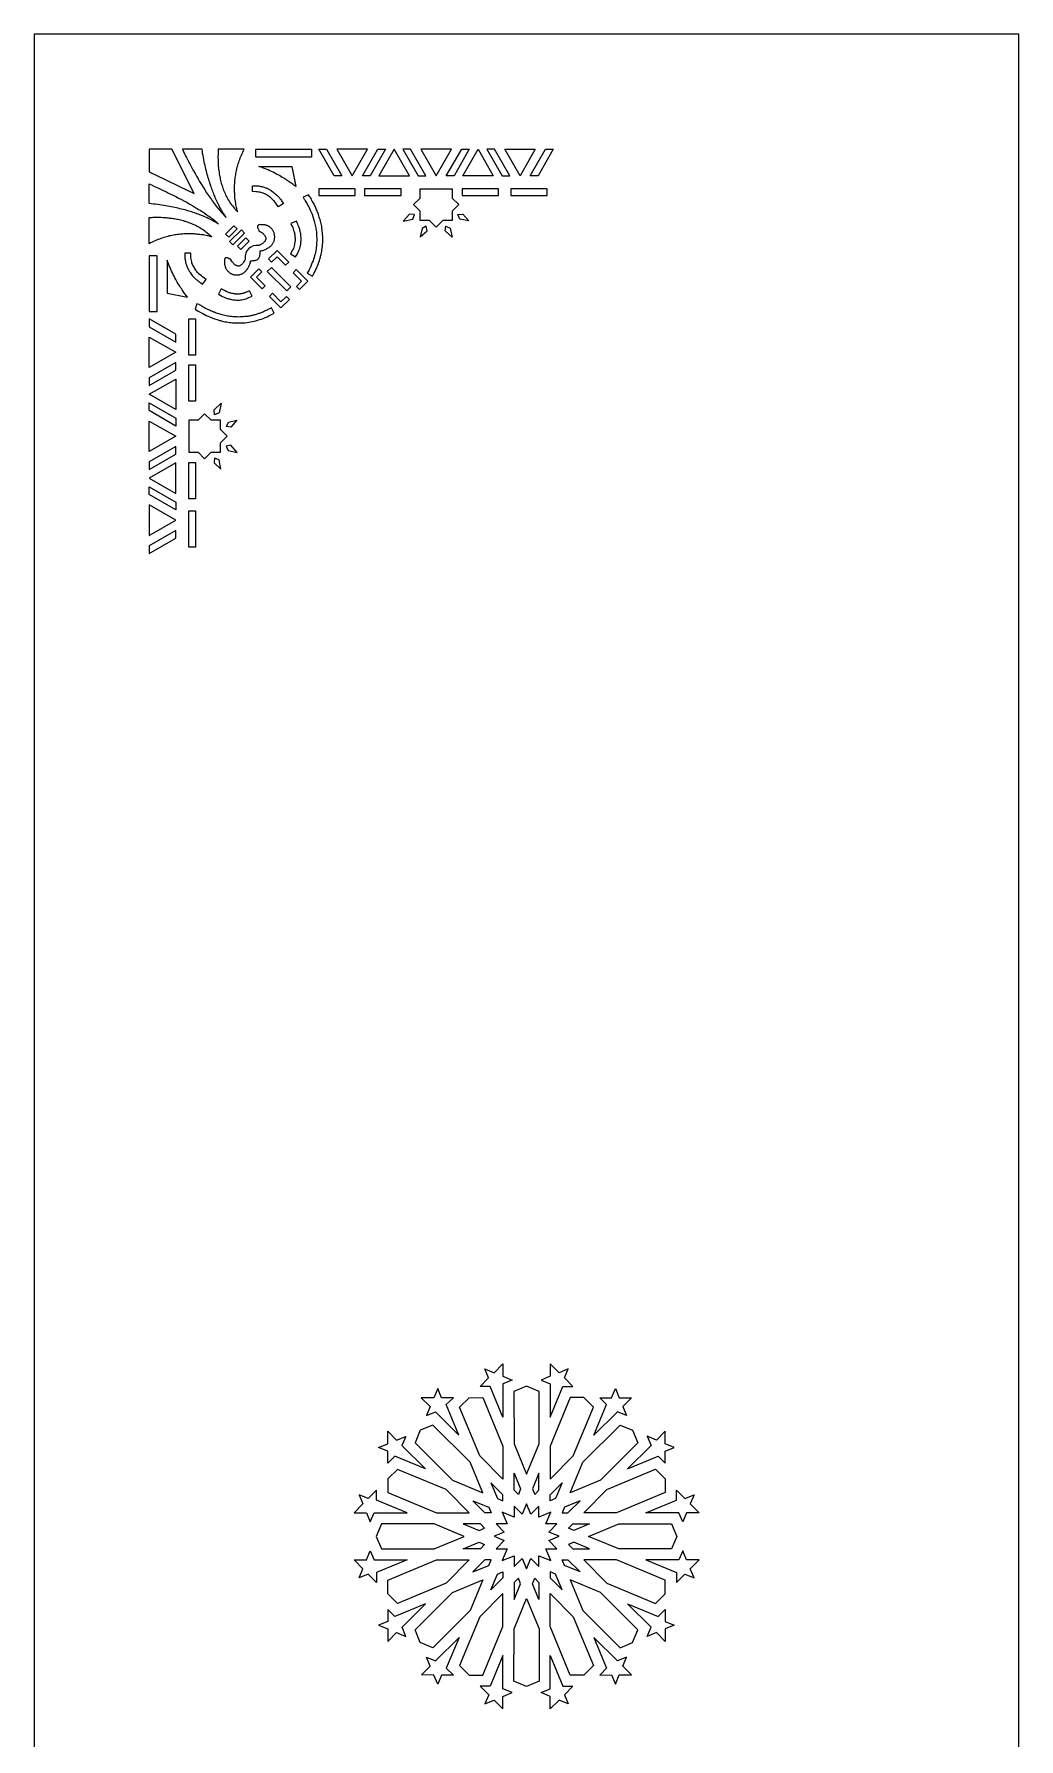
# Model space of a CAD drawing. Extents: x 3293 to 3978, y -2540 to -450.
# Drawn here: x 3293 to 3978, y -1636 to -450 of the extents above; entities that cross this region are included whole.
import ezdxf

# ---------------------------------------------------------------- set-up
doc = ezdxf.new("R2010")
doc.units = 0
doc.header["$MEASUREMENT"] = 0
doc.layers.add('LAYER_1', color=18, linetype='CONTINUOUS')

msp = doc.modelspace()

# ---------------------------------------------------------------- linework, layer by layer
at = {"layer": 'LAYER_1'}
for points in [[(3293.2, -2539.9), (3978.2, -2539.9), (3978.2, -449.9), (3293.2, -449.9)], [(3388.9, -529.9), (3373.2, -529.9), (3373.2, -545.6), (3384.3, -551), (3394.4, -555.9), (3399.6, -558.5), (3404.6, -560.8)], [(3426.7, -577.4), (3426.7, -577.3), (3426.6, -577.1), (3426.2, -576.5), (3425.5, -575.6), (3425.2, -575), (3424.7, -574.4), (3424.3, -573.6), (3423.8, -572.7), (3423.2, -571.8), (3422.6, -570.8), (3422, -569.6), (3421.4, -568.4), (3420.8, -567.1), (3420.1, -565.7), (3419.4, -564.2), (3419.1, -563.4), (3418.8, -562.6), (3418.4, -561.8), (3418.1, -560.9), (3417.7, -560.1), (3417.4, -559.2), (3417, -558.2), (3416.7, -557.3), (3416.3, -556.3), (3416, -555.3), (3415.6, -554.3), (3415.3, -553.2), (3415, -552.1), (3414.6, -551), (3414.3, -549.9), (3414, -548.7), (3413.6, -547.6), (3413.3, -546.4), (3413, -545.1), (3412.7, -543.9), (3412.4, -542.6), (3412.1, -541.3), (3411.8, -539.9), (3411.5, -538.6), (3411.2, -537.2), (3411, -535.8), (3410.7, -534.3), (3410.4, -532.9), (3410.2, -531.4), (3410, -529.9), (3396.4, -529.9), (3396.4, -530.1), (3396.6, -530.4), (3396.8, -531), (3397.2, -531.7), (3397.5, -532.5), (3398, -533.5), (3398.6, -534.6), (3399.2, -535.8), (3399.8, -537.1), (3400.6, -538.5), (3401.4, -540), (3402.2, -541.6), (3403.1, -543.3), (3404.1, -545), (3405.1, -546.8), (3406.1, -548.6), (3407.2, -550.5), (3408.3, -552.4), (3409.5, -554.4), (3410.7, -556.3), (3411.9, -558.2), (3413.2, -560.2), (3413.8, -561.1), (3414.5, -562.1), (3415.1, -563.1), (3415.8, -564), (3416.5, -564.9), (3417.1, -565.9), (3417.8, -566.8), (3418.5, -567.7), (3419.2, -568.6), (3419.8, -569.5), (3420.5, -570.4), (3421.2, -571.2), (3421.9, -572.1), (3422.6, -572.9), (3423.3, -573.7), (3424, -574.5), (3424.7, -575.2), (3425.4, -576), (3426, -576.7)], [(3439.4, -529.9), (3421.2, -529.9), (3421.2, -530), (3421.2, -530.2), (3421.2, -531.2), (3421.1, -531.8), (3421.1, -532.6), (3421.1, -533.5), (3421, -534.5), (3421, -535.7), (3421.1, -536.9), (3421.1, -538.1), (3421.2, -539.5), (3421.2, -541), (3421.3, -541.7), (3421.4, -542.5), (3421.5, -543.2), (3421.5, -544), (3421.6, -544.8), (3421.8, -545.7), (3421.9, -546.5), (3422, -547.3), (3422.2, -548.2), (3422.3, -549), (3422.5, -549.9), (3422.7, -550.8), (3422.9, -551.7), (3423.1, -552.6), (3423.4, -553.5), (3423.6, -554.3), (3423.9, -555.2), (3424.2, -556.2), (3424.5, -557.1), (3424.8, -558), (3425.2, -558.9), (3425.6, -559.8), (3426, -560.7), (3426.4, -561.6), (3426.8, -562.5), (3427.3, -563.4), (3427.7, -564.2), (3428.2, -565.1), (3428.8, -566), (3429.3, -566.9), (3429.9, -567.7), (3430.5, -568.6), (3431.1, -569.4), (3431.8, -570.2), (3432.5, -571.1), (3433.2, -571.9), (3433.5, -572.3), (3433.9, -572.6), (3434.3, -573), (3434.7, -573.4), (3434.7, -573.3), (3434.6, -573.1), (3434.4, -572.3), (3434.3, -571.8), (3434.1, -571.1), (3433.9, -570.4), (3433.8, -569.5), (3433.6, -568.6), (3433.4, -567.5), (3433.2, -566.4), (3433.1, -565.2), (3432.9, -563.9), (3432.9, -563.3), (3432.8, -562.6), (3432.7, -561.9), (3432.7, -561.2), (3432.7, -560.4), (3432.6, -559.7), (3432.6, -558.9), (3432.6, -558.1), (3432.6, -557.3), (3432.6, -556.5), (3432.6, -555.7), (3432.6, -554.9), (3432.7, -554), (3432.7, -553.2), (3432.8, -552.3), (3432.9, -551.4), (3433, -550.5), (3433.1, -549.6), (3433.2, -548.7), (3433.4, -547.7), (3433.5, -546.8), (3433.7, -545.8), (3433.9, -544.9), (3434.1, -543.9), (3434.3, -543), (3434.6, -542), (3434.9, -541), (3435.2, -540), (3435.5, -539), (3435.8, -538), (3436.2, -537), (3436.6, -536), (3437, -535), (3437.4, -534), (3437.9, -532.9), (3438.4, -531.9), (3438.9, -530.9)], [(3486.1, -529.9), (3486.1, -535.4), (3447.4, -535.4), (3447.4, -529.9)], [(3501.9, -548.4), (3491.2, -529.9), (3495.5, -529.9), (3496.6, -529.9), (3507.3, -548.4)], [(3514.4, -548.4), (3514.4, -548.4), (3525, -529.9), (3514.4, -529.9), (3514.4, -529.9), (3514.4, -529.9), (3503.8, -529.9), (3514.4, -548.4)], [(3521.5, -548.4), (3532.2, -529.9), (3533.3, -529.9), (3537.5, -529.9), (3526.9, -548.4)], [(3543.6, -548.4), (3554.2, -548.4), (3543.6, -529.9), (3533, -548.4)], [(3560.3, -548.4), (3565.7, -548.4), (3555, -529.9), (3553.9, -529.9), (3549.6, -529.9)], [(3572.8, -548.4), (3572.8, -548.4), (3583.4, -529.9), (3572.8, -529.9), (3572.8, -529.9), (3572.8, -529.9), (3562.2, -529.9), (3572.8, -548.4)], [(3579.9, -548.4), (3590.6, -529.9), (3591.7, -529.9), (3595.9, -529.9), (3585.3, -548.4)], [(3602, -529.9), (3612.6, -548.4), (3602, -548.4), (3591.4, -548.4)], [(3618.7, -548.4), (3624.1, -548.4), (3613.4, -529.9), (3612.3, -529.9), (3608, -529.9)], [(3631.2, -548.4), (3631.2, -548.4), (3620.6, -529.9), (3631.2, -529.9), (3631.2, -529.9), (3631.2, -529.9), (3641.8, -529.9), (3631.2, -548.4)], [(3638.3, -548.4), (3649, -529.9), (3650.1, -529.9), (3654.3, -529.9), (3643.7, -548.4)], [(3475.2, -555.8), (3474.6, -555.4), (3473.9, -554.9), (3473.1, -554.3), (3472, -553.5), (3470.7, -552.6), (3470, -552.1), (3469.3, -551.6), (3468.5, -551.1), (3467.6, -550.6), (3466.8, -550), (3465.8, -549.5), (3464.9, -548.9), (3463.9, -548.3), (3462.8, -547.8), (3461.8, -547.2), (3460.7, -546.6), (3459.5, -546), (3458.4, -545.5), (3457.2, -544.9), (3455.9, -544.3), (3454.7, -543.8), (3453.4, -543.3), (3452.1, -542.8), (3450.8, -542.3), (3450.1, -542.1), (3449.4, -541.9), (3472.4, -541.9)], [(3421.5, -582), (3421.4, -582), (3421.3, -581.9), (3420.7, -581.5), (3419.7, -580.9), (3419.1, -580.6), (3418.4, -580.2), (3417.6, -579.7), (3416.7, -579.3), (3415.8, -578.8), (3414.7, -578.3), (3413.6, -577.7), (3412.3, -577.2), (3411, -576.6), (3409.5, -576), (3408, -575.4), (3407.2, -575.1), (3406.4, -574.8), (3405.5, -574.5), (3404.7, -574.2), (3403.8, -573.9), (3402.8, -573.6), (3401.9, -573.3), (3400.9, -573), (3399.9, -572.7), (3398.9, -572.4), (3397.9, -572.1), (3396.8, -571.9), (3395.7, -571.6), (3394.6, -571.3), (3393.4, -571), (3392.3, -570.7), (3391.1, -570.5), (3389.8, -570.2), (3388.6, -570), (3387.3, -569.7), (3386, -569.5), (3384.7, -569.3), (3383.4, -569), (3382, -568.8), (3380.6, -568.6), (3379.2, -568.4), (3377.7, -568.2), (3376.2, -568.1), (3374.7, -567.9), (3373.2, -567.7), (3373.2, -554.1), (3373.6, -554.3), (3374.8, -554.8), (3376.5, -555.6), (3378.8, -556.6), (3381.5, -557.9), (3383, -558.6), (3384.7, -559.4), (3386.3, -560.2), (3388.1, -561.1), (3389.9, -562), (3391.8, -562.9), (3393.7, -563.9), (3395.7, -564.9), (3397.7, -566), (3399.6, -567.1), (3401.6, -568.2), (3403.6, -569.4), (3405.6, -570.6), (3406.6, -571.2), (3407.6, -571.8), (3408.6, -572.4), (3409.5, -573), (3410.5, -573.6), (3411.4, -574.3), (3412.4, -574.9), (3413.3, -575.5), (3414.2, -576.2), (3415.1, -576.8), (3416, -577.4), (3416.8, -578.1), (3417.7, -578.7), (3418.5, -579.4), (3419.3, -580), (3420, -580.7), (3420.8, -581.4)], [(3445, -559.4), (3445.1, -555.3), (3446.9, -555.3), (3447.6, -555.3), (3448.2, -555.3), (3448.7, -555.4), (3449.3, -555.5), (3449.9, -555.6), (3450.5, -555.7), (3451, -555.8), (3451.5, -555.9), (3452.1, -556), (3452.6, -556.2), (3453.1, -556.3), (3453.6, -556.5), (3454.1, -556.7), (3454.6, -556.9), (3455, -557.1), (3455.5, -557.3), (3456, -557.5), (3456.4, -557.7), (3456.8, -558), (3457.2, -558.2), (3457.6, -558.5), (3458, -558.7), (3458.4, -559), (3459.2, -559.5), (3459.8, -560), (3460.5, -560.5), (3461.1, -561.1), (3461.7, -561.6), (3462.2, -562.1), (3462.7, -562.6), (3463.2, -563.1), (3463.6, -563.6), (3464, -564.1), (3464.4, -564.6), (3464.7, -565), (3465.2, -565.7), (3465.6, -566.3), (3465.8, -566.6), (3466.6, -567.7), (3463.2, -570.1), (3462.3, -568.9), (3462.1, -568.6), (3461.3, -567.5), (3460.8, -566.7), (3460.1, -565.9), (3459.7, -565.5), (3459.3, -565.1), (3458.8, -564.6), (3458.3, -564.2), (3457.8, -563.7), (3457.3, -563.3), (3456.7, -562.8), (3456.1, -562.4), (3455.5, -562), (3454.8, -561.6), (3454.1, -561.3), (3453.4, -560.9), (3452.6, -560.6), (3451.8, -560.3), (3451, -560.1), (3450.1, -559.9), (3449.2, -559.7), (3448.3, -559.6), (3447.3, -559.5)], [(3493.9, -595.1), (3493.9, -593.9), (3494, -592.7), (3494, -591.5), (3493.9, -590.4), (3493.8, -589.2), (3493.8, -588.1), (3493.6, -587), (3493.5, -585.9), (3493.4, -584.9), (3493.2, -583.8), (3493, -582.8), (3492.8, -581.8), (3492.6, -580.8), (3492.3, -579.9), (3492.1, -578.9), (3491.8, -578), (3491.5, -577.1), (3491.2, -576.2), (3491, -575.4), (3490.7, -574.5), (3490.4, -573.7), (3490, -572.9), (3489.7, -572.2), (3489.4, -571.4), (3489.1, -570.7), (3488.8, -570), (3488.5, -569.4), (3487.9, -568.1), (3487.3, -567), (3486.7, -566), (3486.2, -565.1), (3485.8, -564.3), (3485.4, -563.6), (3484.8, -562.8), (3484.1, -561.6), (3480.4, -563.2), (3481.1, -564.6), (3481.2, -565), (3481.8, -565.8), (3482.6, -567.2), (3483.1, -568), (3483.6, -569), (3484.2, -570), (3484.7, -571.2), (3485.3, -572.4), (3485.9, -573.8), (3486.5, -575.2), (3487, -576.7), (3487.5, -578.3), (3488, -580), (3488.3, -580.9), (3488.5, -581.8), (3488.7, -582.7), (3488.9, -583.6), (3489.1, -584.6), (3489.2, -585.5), (3489.4, -586.5), (3489.5, -587.5), (3489.6, -588.5), (3489.7, -589.5), (3489.7, -590.6), (3489.8, -591.6), (3489.8, -592.7), (3489.8, -593.8), (3489.7, -594.9), (3489.7, -596), (3489.6, -597.1), (3489.4, -598.2), (3489.3, -599.3), (3489.1, -600.5), (3488.9, -601.7), (3488.6, -602.8), (3488.3, -604), (3488, -605.2), (3487.6, -606.4), (3487.2, -607.6), (3486.7, -608.8), (3486.2, -610), (3485.7, -611.3), (3485.1, -612.5), (3484.5, -613.8), (3483.2, -616.2), (3486.8, -618.2), (3487.8, -616.4), (3488.2, -615.7), (3488.5, -615), (3488.9, -614.4), (3489.2, -613.7), (3489.5, -613), (3489.8, -612.3), (3490.1, -611.7), (3490.3, -611), (3490.6, -610.3), (3490.9, -609.7), (3491.1, -609), (3491.3, -608.4), (3491.6, -607.7), (3491.8, -607), (3492, -606.4), (3492.2, -605.7), (3492.3, -605.1), (3492.5, -604.4), (3492.7, -603.8), (3492.8, -603.2), (3492.9, -602.5), (3493.1, -601.9), (3493.2, -601.2), (3493.3, -600.6), (3493.4, -600), (3493.6, -598.7), (3493.7, -597.5), (3493.8, -596.3)], [(3491.2, -562.2), (3516.5, -562.2), (3516.5, -557.4), (3491.2, -557.4)], [(3523.1, -562.2), (3548.4, -562.2), (3548.4, -557.4), (3523.1, -557.4)], [(3572.8, -557.4), (3583.9, -557.4), (3583.9, -557.4), (3583.9, -563.9), (3588.5, -568.5), (3583.9, -573.1), (3583.9, -579.6), (3577.4, -579.6), (3572.8, -584.2), (3568.2, -579.6), (3561.7, -579.6), (3561.7, -573.1), (3557.1, -568.5), (3561.7, -563.9), (3561.7, -557.4), (3561.8, -557.4)], [(3591, -562.2), (3616.3, -562.2), (3616.3, -557.4), (3591, -557.4)], [(3624.7, -562.2), (3650, -562.2), (3650, -557.4), (3624.7, -557.4)], [(3373.2, -595.7), (3373.2, -577.5), (3373.3, -577.5), (3373.6, -577.4), (3374.5, -577.4), (3375.2, -577.4), (3376, -577.3), (3376.9, -577.3), (3377.9, -577.3), (3379, -577.3), (3380.2, -577.3), (3381.5, -577.3), (3382.8, -577.4), (3384.3, -577.5), (3385, -577.5), (3385.8, -577.6), (3386.6, -577.7), (3387.4, -577.8), (3388.2, -577.9), (3389, -578), (3389.8, -578.1), (3390.7, -578.2), (3391.5, -578.4), (3392.4, -578.6), (3393.2, -578.7), (3394.1, -578.9), (3395, -579.1), (3395.9, -579.4), (3396.8, -579.6), (3397.7, -579.9), (3398.6, -580.1), (3399.5, -580.4), (3400.4, -580.7), (3401.3, -581.1), (3402.2, -581.4), (3403.1, -581.8), (3404, -582.2), (3404.9, -582.6), (3405.8, -583), (3406.7, -583.5), (3407.6, -584), (3408.4, -584.5), (3409.3, -585), (3410.2, -585.6), (3411, -586.1), (3411.9, -586.7), (3412.7, -587.4), (3413.6, -588), (3414.4, -588.7), (3415.2, -589.4), (3415.6, -589.8), (3416, -590.1), (3416.4, -590.5), (3416.7, -590.9), (3416.6, -590.9), (3416.4, -590.8), (3415.6, -590.6), (3415.1, -590.5), (3414.4, -590.3), (3413.7, -590.2), (3412.8, -590), (3411.9, -589.8), (3410.9, -589.6), (3409.7, -589.5), (3408.5, -589.3), (3407.3, -589.2), (3406.6, -589.1), (3405.9, -589), (3405.2, -589), (3404.5, -588.9), (3403.8, -588.9), (3403, -588.8), (3402.2, -588.8), (3401.5, -588.8), (3400.7, -588.8), (3399.9, -588.8), (3399, -588.8), (3398.2, -588.9), (3397.3, -588.9), (3396.5, -589), (3395.6, -589), (3394.7, -589.1), (3393.8, -589.2), (3392.9, -589.3), (3392, -589.4), (3391.1, -589.6), (3390.1, -589.7), (3389.2, -589.9), (3388.2, -590.1), (3387.2, -590.3), (3386.3, -590.6), (3385.3, -590.8), (3384.3, -591.1), (3383.3, -591.4), (3382.3, -591.7), (3381.3, -592.1), (3380.3, -592.4), (3379.3, -592.8), (3378.3, -593.2), (3377.3, -593.7), (3376.2, -594.1), (3375.2, -594.6), (3374.2, -595.1)], [(3471.6, -602.6), (3475.1, -604.7), (3476.1, -603.1), (3476.4, -602.6), (3476.7, -602), (3476.9, -601.5), (3477.2, -601), (3477.4, -600.4), (3477.6, -599.9), (3477.8, -599.4), (3477.9, -598.8), (3478.1, -598.3), (3478.2, -597.8), (3478.4, -597.3), (3478.5, -596.7), (3478.6, -596.2), (3478.6, -595.7), (3478.7, -595.2), (3478.8, -594.7), (3478.8, -594.2), (3478.9, -593.7), (3478.9, -593.3), (3478.9, -592.8), (3478.9, -592.3), (3478.9, -591.8), (3478.9, -591.4), (3478.8, -590.5), (3478.7, -589.6), (3478.6, -588.8), (3478.4, -588), (3478.3, -587.2), (3478.1, -586.5), (3477.9, -585.8), (3477.7, -585.1), (3477.5, -584.5), (3477.3, -583.9), (3477.1, -583.4), (3476.9, -582.9), (3476.6, -582.1), (3476.3, -581.5), (3476.1, -581.1), (3475.6, -579.9), (3471.7, -581.5), (3472.3, -582.9), (3472.5, -583.3), (3473.1, -584.5), (3473.4, -585.4), (3473.7, -586.4), (3473.9, -586.9), (3474.1, -587.5), (3474.2, -588.1), (3474.3, -588.8), (3474.5, -589.4), (3474.6, -590.1), (3474.6, -590.8), (3474.7, -591.6), (3474.7, -592.3), (3474.7, -593.1), (3474.7, -593.9), (3474.6, -594.7), (3474.4, -595.5), (3474.3, -596.3), (3474.1, -597.2), (3473.8, -598), (3473.5, -598.9), (3473.1, -599.7), (3472.7, -600.6)], [(3557.8, -575.3), (3554.4, -575.1), (3549.9, -579.9), (3556.5, -578.6)], [(3588, -575.4), (3591.3, -575.2), (3595.6, -579.8), (3589.3, -578.5)], [(3434.4, -585.4), (3432.1, -583.2), (3426.3, -589), (3428.6, -591.2)], [(3439.6, -588.3), (3437.4, -586), (3429.1, -594.2), (3431.4, -596.5)], [(3434.7, -597.3), (3436.9, -599.6), (3442.7, -593.8), (3440.5, -591.5)], [(3566, -583.5), (3563.1, -585), (3561.7, -591), (3566.5, -586.8)], [(3579.6, -583.4), (3582.6, -584.9), (3584, -591.1), (3579.1, -586.8)], [(3373.2, -642.9), (3378.8, -642.9), (3378.8, -604.2), (3373.2, -604.2)], [(3402.1, -602.3), (3398, -602.3), (3398, -604.2), (3398, -604.8), (3398.1, -605.4), (3398.1, -606), (3398.2, -606.6), (3398.3, -607.2), (3398.4, -607.7), (3398.5, -608.3), (3398.6, -608.8), (3398.8, -609.4), (3398.9, -609.9), (3399.1, -610.4), (3399.2, -610.9), (3399.4, -611.4), (3399.6, -611.9), (3399.8, -612.3), (3400, -612.8), (3400.2, -613.2), (3400.5, -613.7), (3400.7, -614.1), (3400.9, -614.5), (3401.2, -614.9), (3401.4, -615.3), (3401.7, -615.7), (3402.2, -616.4), (3402.7, -617.1), (3403.2, -617.8), (3403.8, -618.4), (3404.3, -619), (3404.8, -619.5), (3405.4, -620), (3405.9, -620.5), (3406.4, -620.9), (3406.8, -621.3), (3407.3, -621.6), (3407.7, -622), (3408.4, -622.5), (3409, -622.9), (3409.3, -623), (3410.4, -623.9), (3412.9, -620.5), (3411.6, -619.6), (3411.3, -619.4), (3410.2, -618.6), (3409.5, -618), (3408.6, -617.3), (3408.2, -617), (3407.8, -616.5), (3407.3, -616.1), (3406.9, -615.6), (3406.4, -615.1), (3406, -614.5), (3405.6, -614), (3405.2, -613.4), (3404.7, -612.7), (3404.4, -612.1), (3404, -611.4), (3403.6, -610.6), (3403.3, -609.9), (3403, -609.1), (3402.8, -608.2), (3402.6, -607.4), (3402.4, -606.5), (3402.3, -605.6), (3402.2, -604.6)], [(3462.2, -600.5), (3470.3, -608.5), (3468.1, -610.7), (3462.2, -604.7), (3458.4, -608.4), (3456.3, -606.3)], [(3399.8, -632.8), (3399.3, -632.2), (3398.9, -631.6), (3398.2, -630.7), (3397.4, -629.6), (3396.6, -628.4), (3396.1, -627.7), (3395.6, -626.9), (3395.1, -626.1), (3394.5, -625.3), (3394, -624.4), (3393.4, -623.5), (3392.8, -622.5), (3392.3, -621.5), (3391.7, -620.5), (3391.1, -619.4), (3390.5, -618.3), (3390, -617.2), (3389.4, -616), (3388.8, -614.8), (3388.3, -613.6), (3387.8, -612.3), (3387.2, -611), (3386.7, -609.7), (3386.3, -608.4), (3386, -607.7), (3385.8, -607.1), (3385.8, -630)], [(3443.6, -619), (3451.7, -627.1), (3453.8, -624.9), (3447.9, -619), (3451.6, -615.3), (3449.5, -613.2)], [(3455.4, -615.1), (3468.9, -628.5), (3471.7, -625.7), (3458.2, -612.3)], [(3475.4, -613.7), (3483.5, -621.8), (3477.7, -627.6), (3475.6, -625.5), (3479.2, -621.8), (3473.3, -615.9)], [(3443, -628.4), (3441.4, -629.2), (3440.9, -629.4), (3440.5, -629.5), (3440.1, -629.7), (3439.7, -629.8), (3439.3, -630), (3438.9, -630.1), (3438.5, -630.2), (3438.1, -630.3), (3437.8, -630.4), (3437.4, -630.5), (3437, -630.5), (3436.6, -630.6), (3436.2, -630.6), (3435.8, -630.7), (3435.5, -630.7), (3435.1, -630.7), (3434.7, -630.7), (3434.4, -630.7), (3434, -630.7), (3433.7, -630.7), (3433.3, -630.7), (3433, -630.6), (3432.6, -630.6), (3432, -630.5), (3431.3, -630.4), (3430.7, -630.2), (3430.1, -630.1), (3429.5, -629.9), (3428.9, -629.8), (3428.4, -629.6), (3427.9, -629.4), (3427.4, -629.2), (3427, -629), (3426.6, -628.8), (3426.2, -628.6), (3425.6, -628.3), (3425.1, -628), (3424.7, -627.8), (3423.3, -627.1), (3421.4, -630.8), (3422.7, -631.5), (3423, -631.7), (3424.3, -632.4), (3425.3, -632.8), (3426.3, -633.3), (3427, -633.5), (3427.6, -633.7), (3428.3, -633.9), (3429, -634.1), (3429.7, -634.3), (3430.5, -634.5), (3431.3, -634.6), (3432.1, -634.7), (3433, -634.8), (3433.9, -634.9), (3434.8, -634.9), (3435.7, -634.9), (3436.7, -634.8), (3437.6, -634.7), (3438.6, -634.5), (3439.6, -634.2), (3440.6, -634), (3441.6, -633.6), (3442.6, -633.2), (3444.8, -632.1)], [(3406.4, -637.5), (3405.1, -641.3), (3406.2, -641.8), (3406.4, -641.9), (3407.3, -642.5), (3408.7, -643.3), (3409.5, -643.8), (3410.5, -644.3), (3411.6, -644.9), (3412.9, -645.5), (3414.2, -646.1), (3415.6, -646.7), (3417.1, -647.3), (3418.7, -647.9), (3420.4, -648.5), (3422.1, -649), (3423.1, -649.2), (3424, -649.5), (3424.9, -649.7), (3425.9, -649.9), (3426.9, -650.1), (3427.9, -650.2), (3429, -650.4), (3430, -650.5), (3431.1, -650.6), (3432.2, -650.7), (3433.3, -650.8), (3434.4, -650.8), (3435.5, -650.8), (3436.6, -650.8), (3437.8, -650.8), (3439, -650.7), (3440.1, -650.6), (3441.3, -650.5), (3442.5, -650.3), (3443.8, -650.1), (3445, -649.8), (3446.2, -649.6), (3447.5, -649.3), (3448.7, -648.9), (3450, -648.5), (3451.3, -648.1), (3452.6, -647.6), (3453.9, -647.1), (3455.2, -646.5), (3456.5, -645.9), (3457.8, -645.2), (3460.2, -643.9), (3458.2, -640.2), (3456.4, -641.2), (3455.8, -641.5), (3455.2, -641.8), (3454.6, -642.1), (3454, -642.4), (3453.4, -642.7), (3452.8, -643), (3452.2, -643.2), (3451.6, -643.5), (3451.1, -643.7), (3450.5, -643.9), (3449.9, -644.1), (3449.3, -644.3), (3448.7, -644.5), (3448.1, -644.7), (3447.6, -644.9), (3447, -645.1), (3446.4, -645.2), (3445.8, -645.4), (3445.3, -645.5), (3444.7, -645.6), (3444.1, -645.8), (3443.6, -645.9), (3443, -646), (3442.5, -646.1), (3441.9, -646.2), (3440.8, -646.3), (3439.7, -646.4), (3438.6, -646.5), (3437.6, -646.6), (3436.5, -646.6), (3435.5, -646.7), (3434.5, -646.6), (3433.4, -646.6), (3432.4, -646.6), (3431.5, -646.5), (3430.5, -646.4), (3429.5, -646.3), (3428.6, -646.1), (3427.6, -646), (3426.7, -645.8), (3425.8, -645.6), (3425, -645.4), (3424.1, -645.2), (3423.2, -645), (3422.4, -644.7), (3421.6, -644.5), (3420.8, -644.2), (3420.1, -644), (3419.3, -643.7), (3418.6, -643.4), (3417.9, -643.2), (3417.2, -642.9), (3416.5, -642.6), (3415.9, -642.3), (3415.2, -642), (3414.7, -641.7), (3414.1, -641.5), (3413.5, -641.2), (3412.5, -640.7), (3411.6, -640.2), (3410.8, -639.7), (3410.1, -639.3), (3409.5, -638.9), (3408.6, -638.4), (3408.2, -638.1), (3407.9, -638)], [(3456.9, -632.3), (3464.9, -640.3), (3470.8, -634.5), (3468.7, -632.4), (3464.9, -636.1), (3459, -630.1)], [(3391.7, -658.7), (3373.2, -648), (3373.2, -652.3), (3373.2, -653.4), (3391.7, -664.1)], [(3405.5, -648), (3405.5, -673.3), (3400.7, -673.3), (3400.7, -648)], [(3391.7, -671.2), (3391.7, -671.2), (3373.2, -681.8), (3373.2, -671.2), (3373.2, -671.2), (3373.2, -671.2), (3373.2, -660.6), (3391.7, -671.2)], [(3391.7, -678.3), (3373.2, -689), (3373.2, -690.1), (3373.2, -694.3), (3391.7, -683.7)], [(3405.5, -679.9), (3405.5, -705.2), (3400.7, -705.2), (3400.7, -679.9)], [(3391.7, -700.4), (3391.7, -711), (3373.2, -700.4), (3391.7, -689.8)], [(3391.7, -717.1), (3391.7, -722.5), (3373.2, -711.8), (3373.2, -710.7), (3373.2, -706.4)], [(3418.7, -714.6), (3418.4, -711.2), (3423.2, -706.7), (3421.9, -713.3)], [(3391.7, -729.6), (3391.7, -729.6), (3373.2, -740.2), (3373.2, -729.6), (3373.2, -729.6), (3373.2, -729.6), (3373.2, -719), (3391.7, -729.6)], [(3400.7, -729.6), (3400.7, -740.7), (3400.7, -740.7), (3407.2, -740.7), (3411.8, -745.3), (3416.4, -740.7), (3422.9, -740.7), (3422.9, -734.2), (3427.5, -729.6), (3422.9, -725), (3422.9, -718.5), (3416.4, -718.5), (3411.8, -713.9), (3407.2, -718.5), (3400.7, -718.5), (3400.7, -718.6)], [(3426.9, -722.8), (3428.3, -719.9), (3434.3, -718.5), (3430.1, -723.3)], [(3391.7, -736.7), (3373.2, -747.4), (3373.2, -748.5), (3373.2, -752.7), (3391.7, -742.1)], [(3418.7, -744.8), (3418.5, -748.1), (3423.1, -752.4), (3421.8, -746.1)], [(3426.8, -736.4), (3428.2, -739.4), (3434.4, -740.8), (3430.1, -735.9)], [(3373.2, -758.8), (3391.7, -769.4), (3391.7, -758.8), (3391.7, -748.2)], [(3405.5, -747.8), (3405.5, -773.1), (3400.7, -773.1), (3400.7, -747.8)], [(3391.7, -775.5), (3391.7, -780.9), (3373.2, -770.2), (3373.2, -769.1), (3373.2, -764.8)], [(3391.7, -788), (3391.7, -788), (3373.2, -777.4), (3373.2, -788), (3373.2, -788), (3373.2, -788), (3373.2, -798.6), (3391.7, -788)], [(3405.5, -781.5), (3405.5, -806.8), (3400.7, -806.8), (3400.7, -781.5)], [(3391.7, -795.1), (3373.2, -805.8), (3373.2, -806.9), (3373.2, -811.1), (3391.7, -800.5)], [(3619.2, -1411.9), (3610.4, -1390.6), (3603.5, -1390.6), (3609.3, -1384.7), (3606.7, -1378.4), (3613.1, -1381), (3619.2, -1374.9), (3619.2, -1383.5), (3625.6, -1386.2), (3619.2, -1388.8)], [(3652.1, -1411.9), (3661, -1390.6), (3667.8, -1390.6), (3662, -1384.7), (3664.6, -1378.4), (3658.3, -1381), (3652.1, -1374.9), (3652.1, -1383.5), (3645.8, -1386.2), (3652.1, -1388.8)], [(3588.7, -1424.5), (3579.9, -1403.2), (3584.8, -1398.4), (3576.5, -1398.4), (3573.9, -1392), (3571.2, -1398.4), (3562.5, -1398.4), (3568.7, -1404.5), (3566.1, -1410.9), (3572.4, -1408.2)], [(3619.3, -1455), (3603.1, -1438.9), (3589.1, -1405), (3595.7, -1398.4), (3605.2, -1398.3), (3619.2, -1432.2)], [(3635.7, -1390.4), (3626.9, -1394), (3627, -1430.6), (3635.7, -1451.6), (3644.4, -1430.6), (3644.4, -1394)], [(3652.1, -1455), (3668.2, -1438.9), (3682.3, -1405), (3675.6, -1398.3), (3666.1, -1398.3), (3652.1, -1432.2)], [(3682.6, -1424.5), (3691.4, -1403.2), (3686.6, -1398.4), (3694.8, -1398.4), (3697.5, -1392), (3700.1, -1398.4), (3708.8, -1398.4), (3702.6, -1404.5), (3705.3, -1410.9), (3698.9, -1408.2)], [(3565.4, -1447.9), (3544, -1439.1), (3539.2, -1444), (3539.2, -1435.7), (3532.8, -1433.1), (3539.2, -1430.4), (3539.2, -1421.7), (3545.3, -1427.9), (3551.7, -1425.3), (3549, -1431.6)], [(3561.8, -1421.1), (3558.2, -1429.8), (3584.1, -1455.7), (3605.3, -1464.5), (3596.5, -1443.3), (3570.5, -1417.4)], [(3709.5, -1421.1), (3713.1, -1429.8), (3687.2, -1455.7), (3666, -1464.5), (3674.9, -1443.3), (3700.8, -1417.4)], [(3706, -1447.9), (3727.3, -1439.1), (3732.2, -1443.9), (3732.2, -1435.7), (3738.5, -1433), (3732.2, -1430.4), (3732.2, -1421.7), (3726, -1427.9), (3719.7, -1425.2), (3722.3, -1431.6)], [(3595.8, -1478.4), (3579.7, -1462.3), (3545.9, -1448.3), (3539.2, -1454.9), (3539.2, -1464.4), (3573, -1478.4)], [(3615.4, -1468.6), (3619.3, -1470.2), (3619.3, -1466), (3610.9, -1457.6)], [(3630, -1465.7), (3627, -1462.8), (3627, -1450.9), (3631.6, -1461.9)], [(3641.4, -1465.7), (3644.3, -1462.8), (3644.3, -1450.9), (3639.8, -1461.9)], [(3655.9, -1468.6), (3652.1, -1470.2), (3652.1, -1466), (3660.5, -1457.6)], [(3675.5, -1478.4), (3691.6, -1462.3), (3725.5, -1448.2), (3732.2, -1454.9), (3732.2, -1464.4), (3698.3, -1478.4)], [(3552.7, -1478.4), (3531.4, -1469.6), (3531.4, -1462.7), (3525.5, -1468.5), (3519.2, -1465.9), (3521.8, -1472.3), (3515.7, -1478.4), (3524.4, -1478.4), (3527, -1484.8), (3529.6, -1478.4)], [(3609.4, -1474.6), (3611, -1478.5), (3606.8, -1478.5), (3598.4, -1470.1)], [(3662, -1474.6), (3660.4, -1478.5), (3664.5, -1478.4), (3672.9, -1470.1)], [(3718.6, -1478.4), (3740, -1469.6), (3739.9, -1462.7), (3745.8, -1468.5), (3752.2, -1465.9), (3749.5, -1472.2), (3755.7, -1478.4), (3747, -1478.4), (3744.4, -1484.8), (3741.7, -1478.4)], [(3613.1, -1494.8), (3620.2, -1497.8), (3614.6, -1503.5), (3622.2, -1503.5), (3618.8, -1511.7), (3627, -1508.3), (3627, -1515.9), (3632.7, -1510.3), (3635.7, -1517.4), (3638.6, -1510.3), (3644.3, -1515.9), (3644.3, -1508.3), (3652.6, -1511.7), (3649.2, -1503.5), (3656.8, -1503.5), (3651.1, -1497.8), (3658.3, -1494.8), (3651.1, -1491.9), (3656.8, -1486.2), (3649.2, -1486.2), (3652.6, -1478), (3644.3, -1481.4), (3644.3, -1473.8), (3638.6, -1479.4), (3635.7, -1472.3), (3632.7, -1479.4), (3627, -1473.8), (3627, -1481.4), (3618.8, -1478), (3622.2, -1486.2), (3614.6, -1486.2), (3620.2, -1491.9)], [(3531.2, -1494.9), (3534.8, -1503.6), (3571.5, -1503.6), (3592.4, -1494.9), (3571.5, -1486.2), (3534.8, -1486.1)], [(3606.5, -1489.2), (3603.6, -1486.2), (3591.7, -1486.2), (3602.7, -1490.7)], [(3664.8, -1489.2), (3667.8, -1486.2), (3679.6, -1486.2), (3668.7, -1490.7)], [(3740.2, -1494.9), (3736.5, -1503.6), (3699.9, -1503.6), (3678.9, -1494.9), (3699.9, -1486.1), (3736.5, -1486.1)], [(3552.7, -1511.3), (3531.4, -1520.1), (3531.4, -1527), (3525.6, -1521.2), (3519.2, -1523.8), (3521.8, -1517.5), (3515.7, -1511.3), (3524.4, -1511.3), (3527, -1505), (3529.6, -1511.3)], [(3606.5, -1500.6), (3603.6, -1503.5), (3591.7, -1503.5), (3602.7, -1499)], [(3664.8, -1500.6), (3667.8, -1503.5), (3679.6, -1503.5), (3668.7, -1499)], [(3718.6, -1511.3), (3740, -1520.1), (3740, -1527), (3745.8, -1521.2), (3752.2, -1523.8), (3749.5, -1517.5), (3755.7, -1511.3), (3747, -1511.3), (3744.4, -1504.9), (3741.7, -1511.3)], [(3595.8, -1511.3), (3579.7, -1527.4), (3545.9, -1541.5), (3539.2, -1534.8), (3539.2, -1525.3), (3573, -1511.3)], [(3609.4, -1515.1), (3611, -1511.3), (3606.8, -1511.3), (3598.4, -1519.6)], [(3662, -1515.1), (3660.4, -1511.3), (3664.5, -1511.3), (3672.9, -1519.6)], [(3675.5, -1511.3), (3691.6, -1527.4), (3725.5, -1541.5), (3732.2, -1534.8), (3732.2, -1525.3), (3698.3, -1511.3)], [(3561.8, -1568.7), (3558.2, -1559.9), (3584.1, -1534), (3605.3, -1525.2), (3596.5, -1546.4), (3570.6, -1572.3)], [(3615.4, -1521.1), (3619.3, -1519.6), (3619.3, -1523.7), (3610.9, -1532.1)], [(3630, -1524), (3627, -1526.9), (3627, -1538.8), (3631.6, -1527.8)], [(3641.4, -1524), (3644.3, -1526.9), (3644.3, -1538.8), (3639.8, -1527.8)], [(3655.9, -1521.1), (3652.1, -1519.6), (3652.1, -1523.7), (3660.5, -1532.1)], [(3709.5, -1568.6), (3713.1, -1559.9), (3687.2, -1534), (3666, -1525.2), (3674.9, -1546.4), (3700.8, -1572.3)], [(3619.3, -1534.7), (3603.1, -1550.8), (3589.1, -1584.7), (3595.8, -1591.4), (3605.2, -1591.4), (3619.3, -1557.5)], [(3635.7, -1599.3), (3626.9, -1595.7), (3627, -1559.1), (3635.7, -1538.1), (3644.4, -1559.1), (3644.4, -1595.7)], [(3652.1, -1534.7), (3668.2, -1550.8), (3682.3, -1584.7), (3675.6, -1591.4), (3666.1, -1591.4), (3652.1, -1557.5)], [(3565.4, -1541.8), (3544, -1550.6), (3539.2, -1545.8), (3539.2, -1554), (3532.8, -1556.7), (3539.2, -1559.3), (3539.2, -1568), (3545.3, -1561.8), (3551.7, -1564.5), (3549.1, -1558.1)], [(3706, -1541.8), (3727.3, -1550.6), (3732.2, -1545.8), (3732.2, -1554), (3738.5, -1556.7), (3732.2, -1559.3), (3732.2, -1568), (3726, -1561.8), (3719.7, -1564.5), (3722.3, -1558.1)], [(3588.8, -1565.2), (3579.9, -1586.5), (3584.8, -1591.4), (3576.5, -1591.4), (3573.9, -1597.7), (3571.2, -1591.4), (3562.6, -1591.3), (3568.7, -1585.2), (3566.1, -1578.8), (3572.4, -1581.5)], [(3682.6, -1565.2), (3691.4, -1586.5), (3686.6, -1591.4), (3694.9, -1591.3), (3697.5, -1597.7), (3700.1, -1591.3), (3708.8, -1591.3), (3702.7, -1585.2), (3705.3, -1578.8), (3698.9, -1581.5)], [(3619.2, -1577.8), (3610.4, -1599.1), (3603.5, -1599.1), (3609.4, -1605), (3606.7, -1611.3), (3613.1, -1608.7), (3619.2, -1614.9), (3619.2, -1606.2), (3625.6, -1603.5), (3619.2, -1600.9)], [(3652.1, -1577.8), (3661, -1599.1), (3667.8, -1599.1), (3662, -1605), (3664.6, -1611.3), (3658.3, -1608.7), (3652.1, -1614.9), (3652.1, -1606.2), (3645.8, -1603.5), (3652.1, -1600.9)]]:
    msp.add_lwpolyline(points, close=True, dxfattribs=at)
msp.add_lwpolyline([(3460.6, -590.6), (3460.5, -590.2), (3460.5, -589.8), (3460.4, -589.4), (3460.3, -589), (3460.2, -588.6), (3460.1, -588.2), (3460, -587.8), (3459.8, -587.5), (3459.6, -587.1), (3459.5, -586.7), (3459.3, -586.4), (3459, -586.1), (3458.8, -585.7), (3458.6, -585.4), (3458.3, -585.1), (3458, -584.8), (3457.7, -584.6), (3457.4, -584.3), (3457.1, -584.1), (3456.8, -583.8), (3456.4, -583.6), (3456, -583.4), (3455.7, -583.2), (3455.3, -583.1), (3454.9, -582.9), (3454.5, -582.8), (3454.1, -582.7), (3453.7, -582.6), (3453.2, -582.6), (3452.8, -582.5), (3452.4, -582.5), (3451.9, -582.5), (3451.5, -582.6), (3451.3, -582.6), (3450.9, -582.5), (3450.2, -582.4), (3449.8, -582.5), (3449.6, -582.5), (3449.4, -582.6), (3449.2, -582.7), (3449, -582.8), (3448.9, -583), (3448.7, -583.2), (3448.6, -583.4), (3448.6, -583.7), (3448.6, -583.9), (3448.6, -584.2), (3448.6, -584.4), (3448.7, -584.6), (3448.8, -585.1), (3449, -585.4), (3449.2, -585.8), (3449.6, -586.6), (3450.7, -587.3), (3451.5, -587.9), (3451.8, -588.1), (3452.2, -588.4), (3452.5, -588.7), (3452.8, -589), (3453, -589.3), (3453.3, -589.5), (3453.5, -589.8), (3453.6, -590.1), (3453.8, -590.3), (3453.9, -590.5), (3454, -590.8), (3454.1, -591), (3454.2, -591.2), (3454.3, -591.5), (3454.3, -591.7), (3454.3, -591.9), (3454.3, -592.1), (3454.3, -592.3), (3454.3, -592.5), (3454.3, -592.7), (3454.2, -593), (3454, -593.4), (3453.8, -593.8), (3453.6, -594.1), (3453.3, -594.4), (3453, -594.7), (3452.7, -595), (3452.4, -595.3), (3452, -595.6), (3451.7, -595.8), (3451.3, -596), (3451, -596.2), (3450.3, -596.6), (3449.8, -596.8), (3449.4, -596.9), (3449.3, -597, 0.519697), (3440.1, -606.1), (3440.1, -606.2), (3439.9, -606.6), (3439.7, -607.2), (3439.3, -607.9), (3438.9, -608.6), (3438.7, -608.9), (3438.4, -609.3), (3438.1, -609.6), (3437.8, -609.9), (3437.5, -610.2), (3437.2, -610.5), (3436.9, -610.7), (3436.5, -610.9), (3436.2, -611.1), (3435.8, -611.2), (3435.6, -611.2), (3435.4, -611.2), (3435.2, -611.2), (3435, -611.2), (3434.8, -611.2), (3434.6, -611.1), (3434.4, -611.1), (3434.2, -611), (3433.9, -610.9), (3433.7, -610.8), (3433.4, -610.7), (3433.2, -610.5), (3432.9, -610.3), (3432.7, -610.1), (3432.4, -609.9), (3432.1, -609.6), (3431.9, -609.3), (3431.6, -609), (3431, -608.3), (3430.4, -607.5), (3429.7, -606.4), (3429.3, -606.2), (3428.9, -606.1), (3428.2, -605.7), (3427.8, -605.5), (3427.6, -605.5), (3427.3, -605.4), (3427.1, -605.4), (3426.8, -605.4), (3426.6, -605.5), (3426.3, -605.6), (3426.1, -605.7), (3425.9, -605.9), (3425.8, -606.1), (3425.7, -606.3), (3425.6, -606.5), (3425.6, -606.7), (3425.6, -607.1), (3425.6, -607.4), (3425.7, -607.8), (3425.7, -608.3), (3425.7, -608.7), (3425.7, -609.2), (3425.7, -609.6), (3425.7, -610.1), (3425.8, -610.5), (3425.9, -610.9), (3426, -611.3), (3426.1, -611.7), (3426.2, -612.1), (3426.4, -612.5), (3426.6, -612.9), (3426.8, -613.2), (3427, -613.6), (3427.2, -613.9), (3427.4, -614.2), (3427.7, -614.5), (3428, -614.8), (3428.3, -615.1), (3428.6, -615.4), (3428.9, -615.6), (3429.2, -615.9), (3429.5, -616.1), (3429.9, -616.3), (3430.2, -616.5), (3430.6, -616.7), (3430.9, -616.8), (3431.3, -617), (3431.7, -617.1), (3432.1, -617.2), (3432.5, -617.3), (3432.9, -617.3), (3433.3, -617.4), (3433.7, -617.4), (3434.1, -617.4), (3434.5, -617.4), (3434.9, -617.4), (3435.3, -617.3), (3435.7, -617.3), (3436.2, -617.2), (3436.6, -617.1), (3437, -616.9), (3437.4, -616.8), (3437.8, -616.6), (3438.2, -616.4), (3438.5, -616.2), (3438.9, -615.9), (3439.3, -615.6), (3439.7, -615.3), (3440, -615), (3440.4, -614.7), (3440.7, -614.3), (3441, -613.9), (3441.4, -613.5), (3441.7, -613), (3442, -612.5), (3442.2, -612), (3442.5, -611.5), (3442.7, -611), (3443, -610.4), (3443.2, -609.8), (3443.4, -609.2), (3443.6, -608.5), (3443.8, -607.8), (3443.8, -607.5), (3444, -607.5), (3444.7, -607.5), (3445.4, -607.4), (3446.2, -607.4), (3446.6, -607.3), (3447, -607.3), (3447.4, -607.2), (3447.7, -607), (3448.1, -606.9), (3448.5, -606.7), (3448.8, -606.5), (3449.1, -606.2), (3449.4, -605.9), (3449.6, -605.5), (3449.8, -605.2), (3450, -604.8), (3450.1, -604.4), (3450.2, -604), (3450.3, -603.6), (3450.4, -603.2), (3450.5, -602.4), (3450.5, -601.6), (3450.5, -600.7), (3450.8, -600.6), (3451.5, -600.5), (3452.2, -600.3), (3452.8, -600.1), (3453.4, -599.9), (3454, -599.6), (3454.6, -599.4), (3455.1, -599.1), (3455.6, -598.8), (3456.1, -598.6), (3456.6, -598.3), (3457, -597.9), (3457.4, -597.6), (3457.8, -597.3), (3458.1, -596.9), (3458.4, -596.6), (3458.7, -596.2), (3459, -595.8), (3459.3, -595.4), (3459.5, -595.1), (3459.7, -594.7), (3459.9, -594.3), (3460.1, -593.9), (3460.2, -593.5), (3460.3, -593), (3460.4, -592.6), (3460.5, -592.2), (3460.5, -591.8), (3460.6, -591.4), (3460.6, -591)], format="xyb", close=True, dxfattribs=at)

doc.saveas('drawing.dxf')
